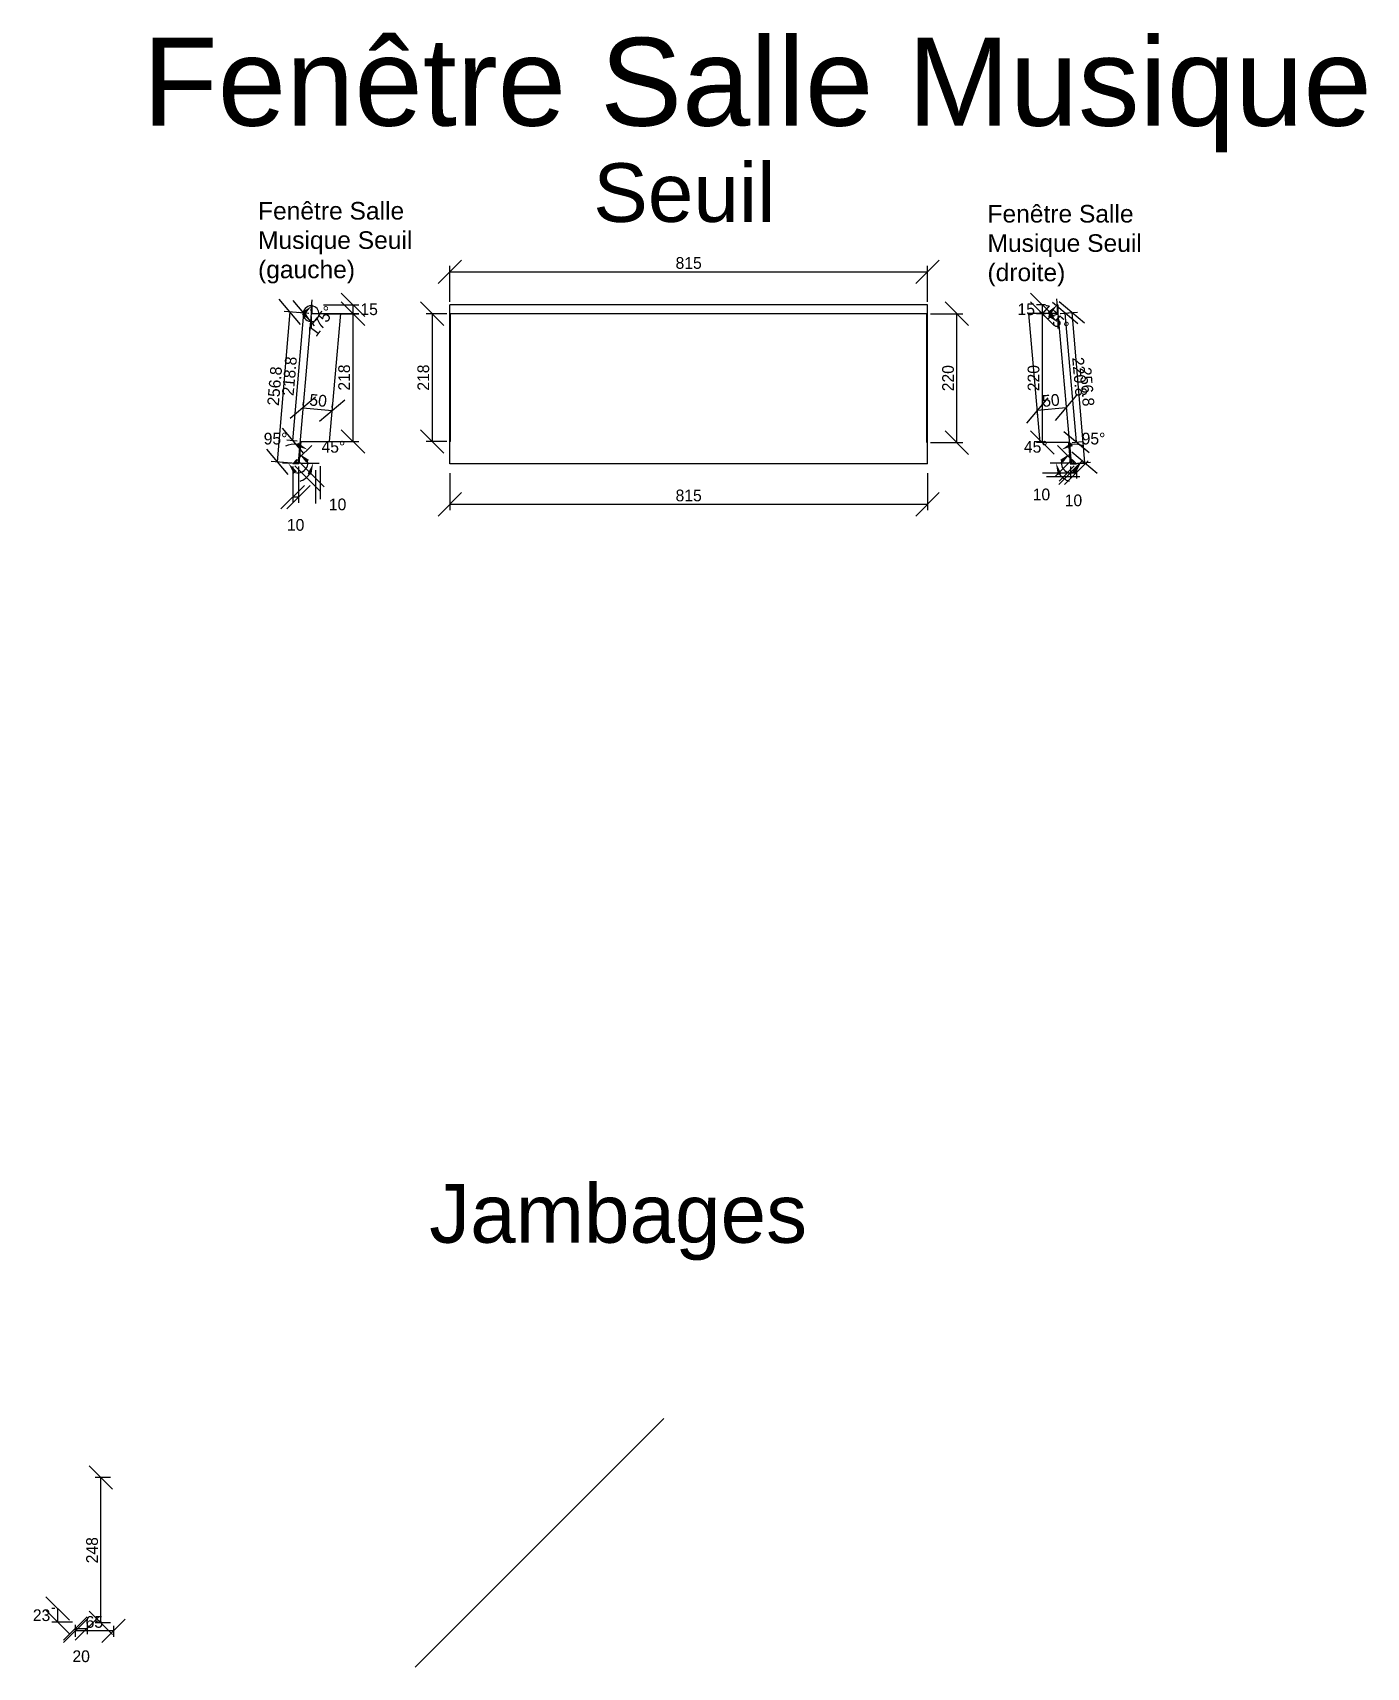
# Model space of a CAD drawing. Header units: millimetres. Extents: x -676 to 20716, y -6551 to 2323.
# Drawn here: x -676 to 1598, y -1724 to 1064 of the extents above; entities that cross this region are included whole.
import ezdxf

# ---------------------------------------------------------------- set-up
doc = ezdxf.new("R2010")
doc.units = ezdxf.units.MM
doc.layers.get('0').update_dxf_attribs({"lineweight": 25, "true_color": 0xffffff})
doc.layers.get('Defpoints').update_dxf_attribs({"true_color": 0xffffff})
doc.layers.add('0 ... Seuil', color=178, linetype='Continuous', lineweight=25, true_color=0x000000)
doc.layers.add('Cotes', color=4, linetype='Continuous', lineweight=25, true_color=0x00ffff)
doc.styles.add('QCADDimTextStyle', font='txt')
doc.styles.add('textstyle11', font='')
doc.styles.add('textstyle12', font='')
doc.styles.add('textstyle22', font='')
doc.styles.add('textstyle23', font='')
doc.styles.add('textstyle24', font='')
doc.styles.get('textstyle11').set_extended_font_data('Liberation Sans')
doc.styles.get('textstyle12').set_extended_font_data('Liberation Sans')
doc.styles.get('textstyle22').set_extended_font_data('Liberation Sans')
doc.styles.get('textstyle23').set_extended_font_data('Liberation Sans')
doc.styles.get('textstyle24').set_extended_font_data('Liberation Sans')
doc.dimstyles.new('QCADDimStyle', dxfattribs={"dimtxt": 20, "dimasz": 20, "dimexe": 10, "dimexo": 5, "dimgap": 5, "dimtad": 1, "dimtoh": 1, "dimdec": 4, "dimzin": 0, "dimdsep": 46, "dimtxsty": 'QCADDimTextStyle', "dimcen": 0.09, "dimadec": 0, "dimazin": 0, "dimtfac": 1, "dimtdec": 4, "dimtofl": 0, "dimtmove": 0, "dimatfit": 3, "dimfxl": 1, "dimtolj": 1, "dimtzin": 0, "dimarcsym": 0})

# ---------------------------------------------------------------- blocks, each defined once
blk = doc.blocks.new('SeuilBaie1_VueDessus')
at = {"layer": '0 ... Seuil'}
for p, q in [((-5, -271), (-5, 0)), ((810, 0), (-5, 0)), ((810, -271), (810, 0)), ((810, -15), (-5, -15)), ((-3.5, -233), (-3.5, -15)), ((808.5, -235), (808.5, -15)), ((-3.5, -233), (-5, -233)), ((810, -235), (808.5, -235)), ((810, -271), (-5, -271))]:
    blk.add_line(p, q, dxfattribs=at)
blk = doc.blocks.new('SeuilBaie1_VueCoupeEst')
at = {"layer": '0 ... Seuil'}
for p, q in [((1, 0), (-0.5, 0)), ((1, -14.9), (-49.2, -14.9)), ((-49.2, -14.9), (-29.9, -234.9)), ((-0.5, 0), (-0.5, -14.9)), ((1, 0), (1, -15)), ((1, -14.9), (23.3, -269.4)), ((20.2, -234.9), (-29.9, -234.9)), ((18.7, -234.9), (21.9, -270.9)), ((21.9, -270.9), (32.4, -270.9)), ((23.3, -269.4), (28.8, -269.4)), ((24.3, -264.9), (25.3, -263.8)), ((24.3, -264.9), (28.8, -269.4)), ((25.3, -263.8), (32.4, -270.9))]:
    blk.add_line(p, q, dxfattribs=at)
blk = doc.blocks.new('*D12')
at = {"layer": 'Cotes', "color": 0, "lineweight": -2}
for p, q in [((1065.8, 580), (1025.8, 620)), ((1025.8, 605), (1065.8, 565)), ((1051.4, 600), (1035.8, 600)), ((1045.8, 585), (1045.8, 600)), ((1051.4, 585), (1035.8, 585))]:
    blk.add_line(p, q, dxfattribs=at)
at = {"layer": 'Defpoints', "color": 0}
for p in [(1045.8, 600), (1056.4, 600), (1056.4, 585)]:
    blk.add_point(p, dxfattribs=at)
at = {"layer": 'Cotes', "color": 0, "insert": (1018.3, 592.5), "char_height": 20, "attachment_point": 5, "style": 'QCADDimTextStyle'}
blk.add_mtext('\\A1;15', dxfattribs=at)
blk = doc.blocks.new('*D13')
at = {"layer": 'Cotes', "color": 0, "lineweight": -2}
for p, q in [((1117.6, 568.9), (1074.3, 605.3)), ((1076.4, 585.4), (1105.9, 587.9)), ((1095.9, 587.1), (1117.8, 331.2)), ((1096.2, 349.4), (1139.4, 313)), ((1098.3, 329.5), (1127.8, 332))]:
    blk.add_line(p, q, dxfattribs=at)
at = {"layer": 'Defpoints', "color": 0}
for p in [(1071.4, 585), (1093.3, 329.1), (1117.8, 331.2)]:
    blk.add_point(p, dxfattribs=at)
at = {"layer": 'Cotes', "color": 0, "insert": (1121.8, 460.4), "char_height": 20, "attachment_point": 5, "rotation": 274.8885, "style": 'QCADDimTextStyle'}
blk.add_mtext('\\A1;256.8', dxfattribs=at)
blk = doc.blocks.new('*D14')
at = {"layer": 'Cotes', "color": 0, "lineweight": -2}
for p, q in [((1113.8, 333.9), (1073.8, 293.9)), ((1083.8, 293.9), (1123.8, 333.9)), ((1093.8, 324.1), (1093.8, 303.9)), ((1093.8, 313.9), (1103.8, 313.9)), ((1103.8, 324.1), (1103.8, 303.9))]:
    blk.add_line(p, q, dxfattribs=at)
at = {"layer": 'Defpoints', "color": 0}
for p in [(1093.8, 329.1), (1103.8, 329.1), (1103.8, 313.9)]:
    blk.add_point(p, dxfattribs=at)
at = {"layer": 'Cotes', "color": 0, "insert": (1098.8, 266.4), "char_height": 20, "attachment_point": 5, "style": 'QCADDimTextStyle'}
blk.add_mtext('\\A1;10', dxfattribs=at)
blk = doc.blocks.new('*D15')
at = {"layer": 'Cotes', "color": 0, "lineweight": -2}
for p, q in [((1054.9, 441.6), (1018.5, 398.2)), ((1086.5, 424.3), (1036.7, 419.9)), ((1068.3, 402.6), (1104.7, 445.9)), ((1086.9, 419.3), (1087.4, 414.3)), ((1037.1, 414.9), (1037.6, 409.9))]:
    blk.add_line(p, q, dxfattribs=at)
at = {"layer": 'Defpoints', "color": 0}
for p in [(1036.7, 419.9), (1036.7, 419.9), (1086.5, 424.3)]:
    blk.add_point(p, dxfattribs=at)
at = {"layer": 'Cotes', "color": 0, "insert": (1060.3, 437), "char_height": 20, "attachment_point": 5, "rotation": 5, "style": 'QCADDimTextStyle'}
blk.add_mtext('\\A1;50', dxfattribs=at)
blk = doc.blocks.new('*D16')
at = {"layer": 'Cotes', "color": 0, "lineweight": -2}
for p, q in [((1045.9, 313.6), (1102.5, 313.6)), ((1093.2, 332.6), (1067.2, 306.6)), ((1100.3, 325.6), (1074.2, 299.5)), ((1109.6, 306.6), (1053, 306.6))]:
    blk.add_line(p, q, dxfattribs=at)
at = {"layer": 'Defpoints', "color": 0}
for p in [(1096.8, 336.2), (1074.2, 313.6), (1103.8, 329.1)]:
    blk.add_point(p, dxfattribs=at)
at = {"layer": 'Cotes', "color": 0, "insert": (1044.2, 276.5), "char_height": 20, "attachment_point": 5, "style": 'QCADDimTextStyle'}
blk.add_mtext('\\A1;10', dxfattribs=at)
blk = doc.blocks.new('*D17')
at = {"layer": 'Cotes', "color": 0, "lineweight": -2}
for p, q in [((1072, 590.1), (1070.2, 610.1)), ((1072.4, 580), (1072.4, 559.9))]:
    blk.add_line(p, q, dxfattribs=at)
blk.add_arc((1072.4, 585), 15.1, 177.7585, 187.2415, dxfattribs=at)
at = {"layer": 'Cotes', "color": 0}
for points in [[(1059.7, 583.3), (1054.9, 587.9), (1071.1, 600.1)], [(1055.2, 580.6), (1059.6, 585.6), (1072.4, 569.9)]]:
    blk.add_solid(points, dxfattribs=at)
at = {"layer": 'Defpoints', "color": 0}
for p in [(1058.9, 591.8), (1072.4, 600), (1072.4, 585.1), (1072.4, 585), (1073.9, 568.7)]:
    blk.add_point(p, dxfattribs=at)
at = {"layer": 'Cotes', "color": 0, "insert": (1065.9, 577.8), "char_height": 20, "attachment_point": 5, "rotation": 317.7706, "style": 'QCADDimTextStyle'}
blk.add_mtext('\\A1;175%%d', dxfattribs=at)
blk = doc.blocks.new('*D18')
at = {"layer": 'Cotes', "color": 0, "lineweight": -2}
for p, q in [((1092.5, 339), (1071.4, 360.1)), ((1089.7, 330.1), (1059, 330.1))]:
    blk.add_line(p, q, dxfattribs=at)
for start, end in [(63.1887, 99.0944), (215.9056, 251.8113)]:
    blk.add_arc((1101.4, 330.1), 32.4, start, end, dxfattribs=at)
at = {"layer": 'Cotes', "color": 0}
for points in [[(1094.8, 365.1), (1097.8, 359.2), (1078.5, 353)], [(1078.3, 312.1), (1072, 310), (1069, 330.1)]]:
    blk.add_solid(points, dxfattribs=at)
at = {"layer": 'Defpoints', "color": 0}
for p in [(1073.3, 346.3), (1096, 335.5), (1094.7, 330.1), (1101.4, 330.1), (1101.4, 330.1)]:
    blk.add_point(p, dxfattribs=at)
at = {"layer": 'Cotes', "color": 0, "insert": (1034.5, 357.8), "char_height": 20, "attachment_point": 5, "style": 'QCADDimTextStyle'}
blk.add_mtext('\\A1;45%%d', dxfattribs=at)
blk = doc.blocks.new('*D19')
at = {"layer": 'Cotes', "color": 0, "lineweight": -2}
blk.add_line((1106.4, 330.1), (1121.4, 330.1), dxfattribs=at)
for start, end in [(168.9674, 242.9349), (212.0651, 286.0326)]:
    blk.add_arc((1094.7, 330.1), 16.6, start, end, dxfattribs=at)
at = {"layer": 'Cotes', "color": 0}
for points in [[(1080.7, 330.8), (1076.2, 335.7), (1093.3, 346.6)], [(1102, 312.1), (1096.7, 316.1), (1111.4, 330.1)]]:
    blk.add_solid(points, dxfattribs=at)
at = {"layer": 'Defpoints', "color": 0}
for p in [(1093, 349.4), (1108.9, 338.8), (1094.7, 330.1), (1094.7, 330.1), (1101.4, 330.1)]:
    blk.add_point(p, dxfattribs=at)
at = {"layer": 'Cotes', "color": 0, "insert": (1133, 371.8), "char_height": 20, "attachment_point": 5, "style": 'QCADDimTextStyle'}
blk.add_mtext('\\A1;95%%d', dxfattribs=at)
blk = doc.blocks.new('*D20')
at = {"layer": 'Cotes', "color": 0, "lineweight": -2}
for p, q in [((35, 313), (35, 249.8)), ((850, 313), (850, 249.8)), ((55, 279.8), (15, 239.8)), ((830, 239.8), (870, 279.8)), ((35, 259.8), (850, 259.8))]:
    blk.add_line(p, q, dxfattribs=at)
at = {"layer": 'Defpoints', "color": 0}
for p in [(35, 318), (850, 318), (850, 259.8)]:
    blk.add_point(p, dxfattribs=at)
at = {"layer": 'Cotes', "color": 0, "insert": (442.5, 274.8), "char_height": 20, "attachment_point": 5, "style": 'QCADDimTextStyle'}
blk.add_mtext('\\A1;815', dxfattribs=at)
blk = doc.blocks.new('*D21')
at = {"layer": 'Cotes', "color": 0, "lineweight": -2}
for p, q in [((55, 676.4), (15, 636.4)), ((830, 636.4), (870, 676.4)), ((35, 605), (35, 666.4)), ((35, 656.4), (850, 656.4)), ((850, 605), (850, 666.4))]:
    blk.add_line(p, q, dxfattribs=at)
at = {"layer": 'Defpoints', "color": 0}
for p in [(850, 656.4), (35, 600), (850, 600)]:
    blk.add_point(p, dxfattribs=at)
at = {"layer": 'Cotes', "color": 0, "insert": (442.5, 671.4), "char_height": 20, "attachment_point": 5, "style": 'QCADDimTextStyle'}
blk.add_mtext('\\A1;815', dxfattribs=at)
blk = doc.blocks.new('*D29')
at = {"layer": 'Cotes', "color": 0, "lineweight": -2}
for p, q in [((-583.7, -1642), (-623.7, -1682)), ((-558.7, -1682), (-518.7, -1642)), ((-603.7, -1655), (-603.7, -1672)), ((-538.7, -1662), (-603.7, -1662)), ((-538.7, -1653.5), (-538.7, -1672))]:
    blk.add_line(p, q, dxfattribs=at)
at = {"layer": 'Defpoints', "color": 0}
for p in [(-603.7, -1650), (-603.7, -1662), (-538.7, -1648.5)]:
    blk.add_point(p, dxfattribs=at)
at = {"layer": 'Cotes', "color": 0, "insert": (-571.2, -1647), "char_height": 20, "attachment_point": 5, "style": 'QCADDimTextStyle'}
blk.add_mtext('\\A1;65', dxfattribs=at)
blk = doc.blocks.new('*D30')
at = {"layer": 'Cotes', "color": 0, "lineweight": -2}
for p, q in [((-583.7, -1638), (-623.7, -1678)), ((-603.7, -1678), (-563.7, -1638)), ((-603.7, -1652), (-603.7, -1668)), ((-603.7, -1658), (-583.7, -1658)), ((-583.7, -1652), (-583.7, -1668))]:
    blk.add_line(p, q, dxfattribs=at)
at = {"layer": 'Defpoints', "color": 0}
for p in [(-603.7, -1647), (-583.7, -1647), (-583.7, -1658)]:
    blk.add_point(p, dxfattribs=at)
at = {"layer": 'Cotes', "color": 0, "insert": (-593.7, -1705.5), "char_height": 20, "attachment_point": 5, "style": 'QCADDimTextStyle'}
blk.add_mtext('\\A1;20', dxfattribs=at)
blk = doc.blocks.new('*D33')
at = {"layer": 'Cotes', "color": 0, "lineweight": -2}
for p, q in [((-613.7, -1644), (-653.7, -1604)), ((-653.7, -1627), (-613.7, -1667)), ((-638.7, -1624), (-643.7, -1624)), ((-633.7, -1647), (-633.7, -1624)), ((-608.7, -1647), (-643.7, -1647))]:
    blk.add_line(p, q, dxfattribs=at)
at = {"layer": 'Defpoints', "color": 0}
for p in [(-633.7, -1624), (-633.7, -1624), (-603.7, -1647)]:
    blk.add_point(p, dxfattribs=at)
at = {"layer": 'Cotes', "color": 0, "insert": (-661.2, -1635.5), "char_height": 20, "attachment_point": 5, "style": 'QCADDimTextStyle'}
blk.add_mtext('\\A1;23', dxfattribs=at)
blk = doc.blocks.new('*D35')
at = {"layer": 'Cotes', "color": 0, "lineweight": -2}
for p, q in [((-540, -1420.5), (-580, -1380.5)), ((-543.7, -1400.5), (-570, -1400.5)), ((-560, -1648.5), (-560, -1400.5)), ((-580, -1628.5), (-540, -1668.5)), ((-543.7, -1648.5), (-570, -1648.5))]:
    blk.add_line(p, q, dxfattribs=at)
at = {"layer": 'Defpoints', "color": 0}
for p in [(-560, -1400.5), (-538.7, -1400.5), (-538.7, -1648.5)]:
    blk.add_point(p, dxfattribs=at)
at = {"layer": 'Cotes', "color": 0, "insert": (-575, -1524.5), "char_height": 20, "attachment_point": 5, "rotation": 90, "style": 'QCADDimTextStyle'}
blk.add_mtext('\\A1;248', dxfattribs=at)
blk = doc.blocks.new('*D43')
at = {"layer": 'Cotes', "color": 0, "lineweight": -2}
for p, q in [((920, 565), (880, 605)), ((855, 585), (910, 585)), ((900, 365), (900, 585)), ((855, 365), (910, 365)), ((880, 385), (920, 345))]:
    blk.add_line(p, q, dxfattribs=at)
at = {"layer": 'Defpoints', "color": 0}
for p in [(850, 585), (900, 585), (850, 365)]:
    blk.add_point(p, dxfattribs=at)
at = {"layer": 'Cotes', "color": 0, "insert": (885, 475), "char_height": 20, "attachment_point": 5, "rotation": 90, "style": 'QCADDimTextStyle'}
blk.add_mtext('\\A1;220', dxfattribs=at)
blk = doc.blocks.new('*D44')
at = {"layer": 'Cotes', "color": 0, "lineweight": -2}
for p, q in [((25, 565), (-15, 605)), ((30, 585), (-5, 585)), ((5, 585), (5, 367)), ((-15, 387), (25, 347)), ((30, 367), (-5, 367))]:
    blk.add_line(p, q, dxfattribs=at)
at = {"layer": 'Defpoints', "color": 0}
for p in [(35, 585), (5, 367), (35, 367)]:
    blk.add_point(p, dxfattribs=at)
at = {"layer": 'Cotes', "color": 0, "insert": (-10, 476), "char_height": 20, "attachment_point": 5, "rotation": 90, "style": 'QCADDimTextStyle'}
blk.add_mtext('\\A1;218', dxfattribs=at)
blk = doc.blocks.new('SeuilBaie1_VueCoupeOuest')
at = {"layer": '0 ... Seuil'}
for p, q in [((-1.5, 0), (-1.5, -15)), ((-1.5, 0), (0, 0)), ((0, 0), (0, -14.9)), ((-1.5, -14.9), (-23.8, -269.4)), ((-1.5, -14.9), (48.7, -14.9)), ((48.7, -14.9), (29.6, -232.9)), ((-19.1, -232.9), (-22.4, -270.9)), ((-20.6, -232.9), (29.6, -232.9)), ((-25.8, -263.8), (-32.9, -270.9)), ((-22.4, -270.9), (-32.9, -270.9)), ((-24.8, -264.9), (-29.3, -269.4)), ((-23.8, -269.4), (-29.3, -269.4)), ((-24.8, -264.9), (-25.8, -263.8))]:
    blk.add_line(p, q, dxfattribs=at)
blk = doc.blocks.new('*D45')
at = {"layer": 'Cotes', "color": 0, "lineweight": -2}
for p, q in [((1065.8, 565.1), (1025.8, 605.1)), ((1067.4, 585.1), (1035.8, 585.1)), ((1045.8, 365.1), (1045.8, 585.1)), ((1025.8, 385.1), (1065.8, 345.1)), ((1086.7, 365.1), (1035.8, 365.1))]:
    blk.add_line(p, q, dxfattribs=at)
at = {"layer": 'Defpoints', "color": 0}
for p in [(1045.8, 585.1), (1072.4, 585.1), (1091.7, 365.1)]:
    blk.add_point(p, dxfattribs=at)
at = {"layer": 'Cotes', "color": 0, "insert": (1030.8, 475.1), "char_height": 20, "attachment_point": 5, "rotation": 90, "style": 'QCADDimTextStyle'}
blk.add_mtext('\\A1;220', dxfattribs=at)
blk = doc.blocks.new('*D46')
at = {"layer": 'Cotes', "color": 0, "lineweight": -2}
for p, q in [((1106.4, 568), (1063.1, 604.3)), ((1077.4, 585.5), (1094.7, 587)), ((1104, 366.2), (1084.7, 586.2)), ((1082.3, 384.3), (1125.6, 348)), ((1096.7, 365.5), (1113.9, 367))]:
    blk.add_line(p, q, dxfattribs=at)
at = {"layer": 'Defpoints', "color": 0}
for p in [(1084.7, 586.2), (1072.4, 585.1), (1091.7, 365.1)]:
    blk.add_point(p, dxfattribs=at)
at = {"layer": 'Cotes', "color": 0, "insert": (1109.3, 477.5), "char_height": 20, "attachment_point": 5, "rotation": 275, "style": 'QCADDimTextStyle'}
blk.add_mtext('\\A1;220.8', dxfattribs=at)
blk = doc.blocks.new('*D47')
at = {"layer": 'Cotes', "color": 0, "lineweight": -2}
for p, q in [((-110, 580), (-150, 620)), ((-180.4, 600), (-120, 600)), ((-150, 605), (-110, 565)), ((-130, 585), (-130, 600)), ((-180.4, 585), (-120, 585))]:
    blk.add_line(p, q, dxfattribs=at)
at = {"layer": 'Defpoints', "color": 0}
for p in [(-185.4, 600), (-130, 600), (-185.4, 585)]:
    blk.add_point(p, dxfattribs=at)
at = {"layer": 'Cotes', "color": 0, "insert": (-102.5, 592.5), "char_height": 20, "attachment_point": 5, "style": 'QCADDimTextStyle'}
blk.add_mtext('\\A1;15', dxfattribs=at)
blk = doc.blocks.new('*D48')
at = {"layer": 'Cotes', "color": 0, "lineweight": -2}
for p, q in [((-237.7, 588.2), (-259.6, 332.3)), ((-219.5, 566.5), (-255.9, 609.8)), ((-205.5, 585.4), (-247.7, 589)), ((-277.8, 353.9), (-241.4, 310.6)), ((-227.4, 329.5), (-269.5, 333.1))]:
    blk.add_line(p, q, dxfattribs=at)
at = {"layer": 'Defpoints', "color": 0}
for p in [(-200.5, 585), (-259.6, 332.3), (-222.4, 329.1)]:
    blk.add_point(p, dxfattribs=at)
at = {"layer": 'Cotes', "color": 0, "insert": (-263.6, 461.5), "char_height": 20, "attachment_point": 5, "rotation": 85.1115, "style": 'QCADDimTextStyle'}
blk.add_mtext('\\A1;256.8', dxfattribs=at)
blk = doc.blocks.new('*D49')
at = {"layer": 'Cotes', "color": 0, "lineweight": -2}
for p, q in [((-232.9, 324.1), (-232.9, 262.1)), ((-222.9, 324.1), (-222.9, 262.1)), ((-212.9, 292.1), (-252.9, 252.1)), ((-242.9, 252.1), (-202.9, 292.1)), ((-222.9, 272.1), (-232.9, 272.1))]:
    blk.add_line(p, q, dxfattribs=at)
at = {"layer": 'Defpoints', "color": 0}
for p in [(-232.9, 329.1), (-222.9, 329.1), (-232.9, 272.1)]:
    blk.add_point(p, dxfattribs=at)
at = {"layer": 'Cotes', "color": 0, "insert": (-227.9, 224.6), "char_height": 20, "attachment_point": 5, "style": 'QCADDimTextStyle'}
blk.add_mtext('\\A1;10', dxfattribs=at)
blk = doc.blocks.new('*D50')
at = {"layer": 'Cotes', "color": 0, "lineweight": -2}
for p, q in [((-193.9, 442.4), (-237.2, 406.1)), ((-215.6, 424.3), (-165.8, 419.9)), ((-215.1, 429.2), (-214.7, 434.2)), ((-187.4, 401.7), (-144.1, 438.1)), ((-165.3, 424.9), (-164.9, 429.9))]:
    blk.add_line(p, q, dxfattribs=at)
at = {"layer": 'Defpoints', "color": 0}
for p in [(-215.6, 424.3), (-165.8, 419.9), (-165.8, 419.9)]:
    blk.add_point(p, dxfattribs=at)
at = {"layer": 'Cotes', "color": 0, "insert": (-189.4, 437), "char_height": 20, "attachment_point": 5, "rotation": 355, "style": 'QCADDimTextStyle'}
blk.add_mtext('\\A1;50', dxfattribs=at)
blk = doc.blocks.new('*D51')
at = {"layer": 'Cotes', "color": 0, "lineweight": -2}
for p, q in [((-229.4, 325.6), (-186.3, 282.5)), ((-222.3, 332.6), (-179.3, 289.6)), ((-193.4, 261.3), (-193.4, 317.9)), ((-186.3, 324.9), (-186.3, 268.4))]:
    blk.add_line(p, q, dxfattribs=at)
at = {"layer": 'Defpoints', "color": 0}
for p in [(-225.8, 336.2), (-232.9, 329.1), (-186.3, 296.7)]:
    blk.add_point(p, dxfattribs=at)
at = {"layer": 'Cotes', "color": 0, "insert": (-156.3, 259.5), "char_height": 20, "attachment_point": 5, "style": 'QCADDimTextStyle'}
blk.add_mtext('\\A1;10', dxfattribs=at)
blk = doc.blocks.new('*D52')
at = {"layer": 'Cotes', "color": 0, "lineweight": -2}
for p, q in [((-201.1, 590.1), (-199.5, 608.5)), ((-201.5, 580), (-201.5, 561.5))]:
    blk.add_line(p, q, dxfattribs=at)
for start, end in [(78.8145, 174.4073), (270, 85), (180.5927, 276.1855)]:
    blk.add_arc((-201.5, 585), 13.5, start, end, dxfattribs=at)
at = {"layer": 'Cotes', "color": 0}
for points in [[(-217.4, 584.1), (-212.5, 588.6), (-201.5, 571.5)], [(-212.7, 582.5), (-217.3, 587.3), (-200.3, 598.5)]]:
    blk.add_solid(points, dxfattribs=at)
at = {"layer": 'Defpoints', "color": 0}
for p in [(-201.5, 600), (-189.4, 591.1), (-202.9, 568.7), (-201.5, 585.1), (-201.5, 585)]:
    blk.add_point(p, dxfattribs=at)
at = {"layer": 'Cotes', "color": 0, "insert": (-184.4, 572.4), "char_height": 20, "attachment_point": 5, "rotation": 53.5566, "style": 'QCADDimTextStyle'}
blk.add_mtext('\\A1;175%%d', dxfattribs=at)
blk = doc.blocks.new('*D53')
at = {"layer": 'Cotes', "color": 0, "lineweight": -2}
for p, q in [((-221.6, 339), (-200.5, 360.1)), ((-218.8, 330.1), (-188, 330.1))]:
    blk.add_line(p, q, dxfattribs=at)
for start, end in [(80.9056, 116.8113), (288.1887, 324.0944)]:
    blk.add_arc((-230.5, 330.1), 32.4, start, end, dxfattribs=at)
at = {"layer": 'Cotes', "color": 0}
for points in [[(-226.9, 359.2), (-223.8, 365.1), (-207.5, 353)], [(-201, 310), (-207.4, 312.1), (-198, 330.1)]]:
    blk.add_solid(points, dxfattribs=at)
at = {"layer": 'Defpoints', "color": 0}
for p in [(-225.1, 335.5), (-199.1, 338.5), (-230.5, 330.1), (-230.5, 330.1), (-223.8, 330.1)]:
    blk.add_point(p, dxfattribs=at)
at = {"layer": 'Cotes', "color": 0, "insert": (-163.5, 357.8), "char_height": 20, "attachment_point": 5, "style": 'QCADDimTextStyle'}
blk.add_mtext('\\A1;45%%d', dxfattribs=at)
blk = doc.blocks.new('*D54')
at = {"layer": 'Cotes', "color": 0, "lineweight": -2}
blk.add_line((-235.5, 330.1), (-250.4, 330.1), dxfattribs=at)
for start, end in [(253.9674, 327.9349), (297.0651, 11.0326)]:
    blk.add_arc((-223.8, 330.1), 16.6, start, end, dxfattribs=at)
at = {"layer": 'Cotes', "color": 0}
for points in [[(-205.3, 335.7), (-209.7, 330.8), (-222.4, 346.6)], [(-225.7, 316.1), (-231.1, 312.1), (-240.4, 330.1)]]:
    blk.add_solid(points, dxfattribs=at)
at = {"layer": 'Defpoints', "color": 0}
for p in [(-231.3, 344.9), (-222.1, 349.4), (-230.5, 330.1), (-223.8, 330.1), (-223.8, 330.1)]:
    blk.add_point(p, dxfattribs=at)
at = {"layer": 'Cotes', "color": 0, "insert": (-262.1, 371.8), "char_height": 20, "attachment_point": 5, "style": 'QCADDimTextStyle'}
blk.add_mtext('\\A1;95%%d', dxfattribs=at)
blk = doc.blocks.new('*D55')
at = {"layer": 'Cotes', "color": 0, "lineweight": -2}
for p, q in [((-110, 565.1), (-150, 605.1)), ((-196.5, 585.1), (-120, 585.1)), ((-130, 367.1), (-130, 585.1)), ((-215.6, 367.1), (-120, 367.1)), ((-150, 387.1), (-110, 347.1))]:
    blk.add_line(p, q, dxfattribs=at)
at = {"layer": 'Defpoints', "color": 0}
for p in [(-201.5, 585.1), (-130, 585.1), (-220.6, 367.1)]:
    blk.add_point(p, dxfattribs=at)
at = {"layer": 'Cotes', "color": 0, "insert": (-145, 476.1), "char_height": 20, "attachment_point": 5, "rotation": 90, "style": 'QCADDimTextStyle'}
blk.add_mtext('\\A1;218', dxfattribs=at)
blk = doc.blocks.new('*D56')
at = {"layer": 'Cotes', "color": 0, "lineweight": -2}
for p, q in [((-232.9, 368.2), (-213.8, 586.2)), ((-195.6, 564.5), (-232, 607.8)), ((-206.5, 585.5), (-223.7, 587)), ((-251, 389.8), (-214.7, 346.5)), ((-225.5, 367.5), (-242.8, 369))]:
    blk.add_line(p, q, dxfattribs=at)
at = {"layer": 'Defpoints', "color": 0}
for p in [(-213.8, 586.2), (-201.5, 585.1), (-220.6, 367.1)]:
    blk.add_point(p, dxfattribs=at)
at = {"layer": 'Cotes', "color": 0, "insert": (-238.3, 478.5), "char_height": 20, "attachment_point": 5, "rotation": 85, "style": 'QCADDimTextStyle'}
blk.add_mtext('\\A1;218.8', dxfattribs=at)

msp = doc.modelspace()

# ---------------------------------------------------------------- linework, layer by layer
msp.add_line((400, -1300), (-24.26, -1724.26))

# ---------------------------------------------------------------- block references
at = {"layer": '0 ... Seuil'}
for name, p in [('SeuilBaie1_VueCoupeOuest', (-200, 600)), ('SeuilBaie1_VueDessus', (40, 600)), ('SeuilBaie1_VueCoupeEst', (1071.44, 600))]:
    msp.add_blockref(name, p, dxfattribs=at)

# ---------------------------------------------------------------- texts
at = {"attachment_point": 1}
for s, insert, char_height, style in [('Seuil', (279.7, 841.64), 100, 'textstyle11'), ('Fenêtre Salle\\PMusique Seuil\\P(gauche)', (-291.97, 775.62), 30, 'textstyle24'), ('Fenêtre Salle\\PMusique Seuil\\P(droite)', (952.15, 770.55), 30, 'textstyle23'), ('Jambages', (0, -900), 100, 'textstyle12')]:
    msp.add_mtext(s, dxfattribs=dict(at, insert=insert, char_height=char_height, style=style))
at = {"layer": '0 ... Seuil', "insert": (-488.76, 1055.69), "char_height": 150, "attachment_point": 1, "style": 'textstyle22'}
msp.add_mtext('Fenêtre Salle Musique', dxfattribs=at)

# ---------------------------------------------------------------- dimensions: what is measured, and where the dimension line sits
at = {"layer": 'Cotes'}
for p1, p2, distance, picture, middle in [((35, 600), (850, 600), 56.44, '*D21', (442.5, 671.44)), ((-185.44, 585), (-185.44, 600), -55.44, '*D47', (-102.5, 592.5)), ((1056.38, 585), (1056.38, 600), 10.62, '*D12', (1018.25, 592.5)), ((-200.5, 585), (-222.39, 329.09), -37.33, '*D48', (-263.58, 461.5)), ((-220.57, 367.09), (-201.5, 585.09), 12.34, '*D56', (-238.26, 478.47)), ((1091.68, 365.09), (1072.43, 585.09), -12.34, '*D46', (1109.29, 477.47)), ((1071.44, 585), (1093.32, 329.09), 24.58, '*D13', (1121.82, 460.42)), ((-215.57, 424.26), (-165.76, 419.9), 0, '*D50', (-189.35, 437.02)), ((1086.5, 424.26), (1036.69, 419.9), 0, '*D15', (1060.29, 437.02)), ((-232.89, 329.09), (-225.82, 336.16), -55.86, '*D51', (-156.27, 259.54)), ((1103.82, 329.09), (1096.75, 336.16), 31.86, '*D16', (1044.17, 276.51)), ((-222.89, 329.09), (-232.89, 329.09), 57.02, '*D49', (-227.89, 224.57)), ((35, 318.02), (850, 318.02), -58.27, '*D20', (442.5, 274.75)), ((1093.82, 329.09), (1103.82, 329.09), -15.16, '*D14', (1098.82, 266.43))]:
    dim = msp.add_aligned_dim(p1=p1, p2=p2, distance=distance, dimstyle='QCADDimStyle', override={"dimtxt": 20, "dimasz": 20, "dimexe": 10, "dimexo": 5, "dimgap": 5, "dimdec": 1, "dimzin": 8, "dimtsz": 20, "dimclrd": 0, "dimclre": 0, "dimclrt": 0, "dimazin": 2, "dimtmove": 2}, dxfattribs=at)
    dim.commit()
    dim.dimension.update_dxf_attribs({"geometry": picture, "text_midpoint": middle})
for base, p1, p2, angle, picture, middle in [((-130, 585.09), (-220.57, 367.09), (-201.5, 585.09), 90, '*D55', (-145, 476.09)), ((5, 367), (35, 585), (35, 367), 90, '*D44', (-10, 476)), ((900, 585), (850, 365), (850, 585), 90, '*D43', (885, 475)), ((1045.75, 585.09), (1091.68, 365.09), (1072.44, 585.09), 90, '*D45', (1030.75, 475.09)), ((-560, -1400.5), (-538.7, -1648.5), (-538.7, -1400.5), 90, '*D35', (-575, -1524.5)), ((-633.7, -1624), (-603.7, -1647), (-633.7, -1624), 90, '*D33', (-661.2, -1635.5)), ((-603.7, -1662), (-538.7, -1648.5), (-603.7, -1650), 180, '*D29', (-571.2, -1647)), ((-583.7, -1658), (-603.7, -1647), (-583.7, -1647), 180, '*D30', (-593.7, -1705.5))]:
    dim = msp.add_linear_dim(base=base, p1=p1, p2=p2, angle=angle, dimstyle='QCADDimStyle', override={"dimtxt": 20, "dimasz": 20, "dimexe": 10, "dimexo": 5, "dimgap": 5, "dimdec": 1, "dimzin": 8, "dimtsz": 20, "dimclrd": 0, "dimclre": 0, "dimclrt": 0, "dimazin": 2, "dimtmove": 2}, dxfattribs=at)
    dim.commit()
    dim.dimension.update_dxf_attribs({"geometry": picture, "text_midpoint": middle})
for base, line1, line2, picture, middle in [((-189.44, 591.1), ((-201.5, 600), (-201.5, 585)), ((-201.5, 585.09), (-202.93, 568.71)), '*D52', (-184.41, 572.42)), ((1058.92, 591.83), ((1072.44, 600), (1072.44, 585)), ((1072.43, 585.09), (1073.86, 568.71)), '*D17', (1065.86, 577.8))]:
    dim = msp.add_angular_dim_2l(base=base, line1=line1, line2=line2, dimstyle='QCADDimStyle', override={"dimtxt": 20, "dimasz": 20, "dimexe": 10, "dimexo": 5, "dimgap": 5, "dimdec": 1, "dimzin": 8, "dimtsz": 20, "dimclrd": 0, "dimclre": 0, "dimclrt": 0, "dimazin": 2, "dimtmove": 2}, dxfattribs=at)
    dim.commit()
    dim.dimension.update_dxf_attribs({"geometry": picture, "text_midpoint": middle, "dimtype": 162})
for base, line1, line2, picture, middle in [((-231.27, 344.94), ((-222.11, 349.44), (-223.81, 330.09)), ((-223.81, 330.09), (-230.48, 330.09)), '*D54', (-262.06, 371.83)), ((-199.14, 338.48), ((-223.81, 330.09), (-230.48, 330.09)), ((-230.48, 330.09), (-225.11, 335.45)), '*D53', (-163.55, 357.81)), ((1073.31, 346.31), ((1094.74, 330.09), (1101.41, 330.09)), ((1101.41, 330.09), (1096.05, 335.45)), '*D18', (1034.48, 357.81)), ((1108.89, 338.81), ((1093.05, 349.44), (1094.74, 330.09)), ((1094.74, 330.09), (1101.41, 330.09)), '*D19', (1132.99, 371.83))]:
    dim = msp.add_angular_dim_2l(base=base, line1=line1, line2=line2, dimstyle='QCADDimStyle', override={"dimtxt": 20, "dimasz": 20, "dimexe": 10, "dimexo": 5, "dimgap": 5, "dimdec": 1, "dimzin": 8, "dimtsz": 20, "dimclrd": 0, "dimclre": 0, "dimclrt": 0, "dimazin": 2, "dimtmove": 2}, dxfattribs=at)
    dim.commit()
    dim.dimension.update_dxf_attribs({"geometry": picture, "text_midpoint": middle})

doc.saveas('drawing.dxf')
